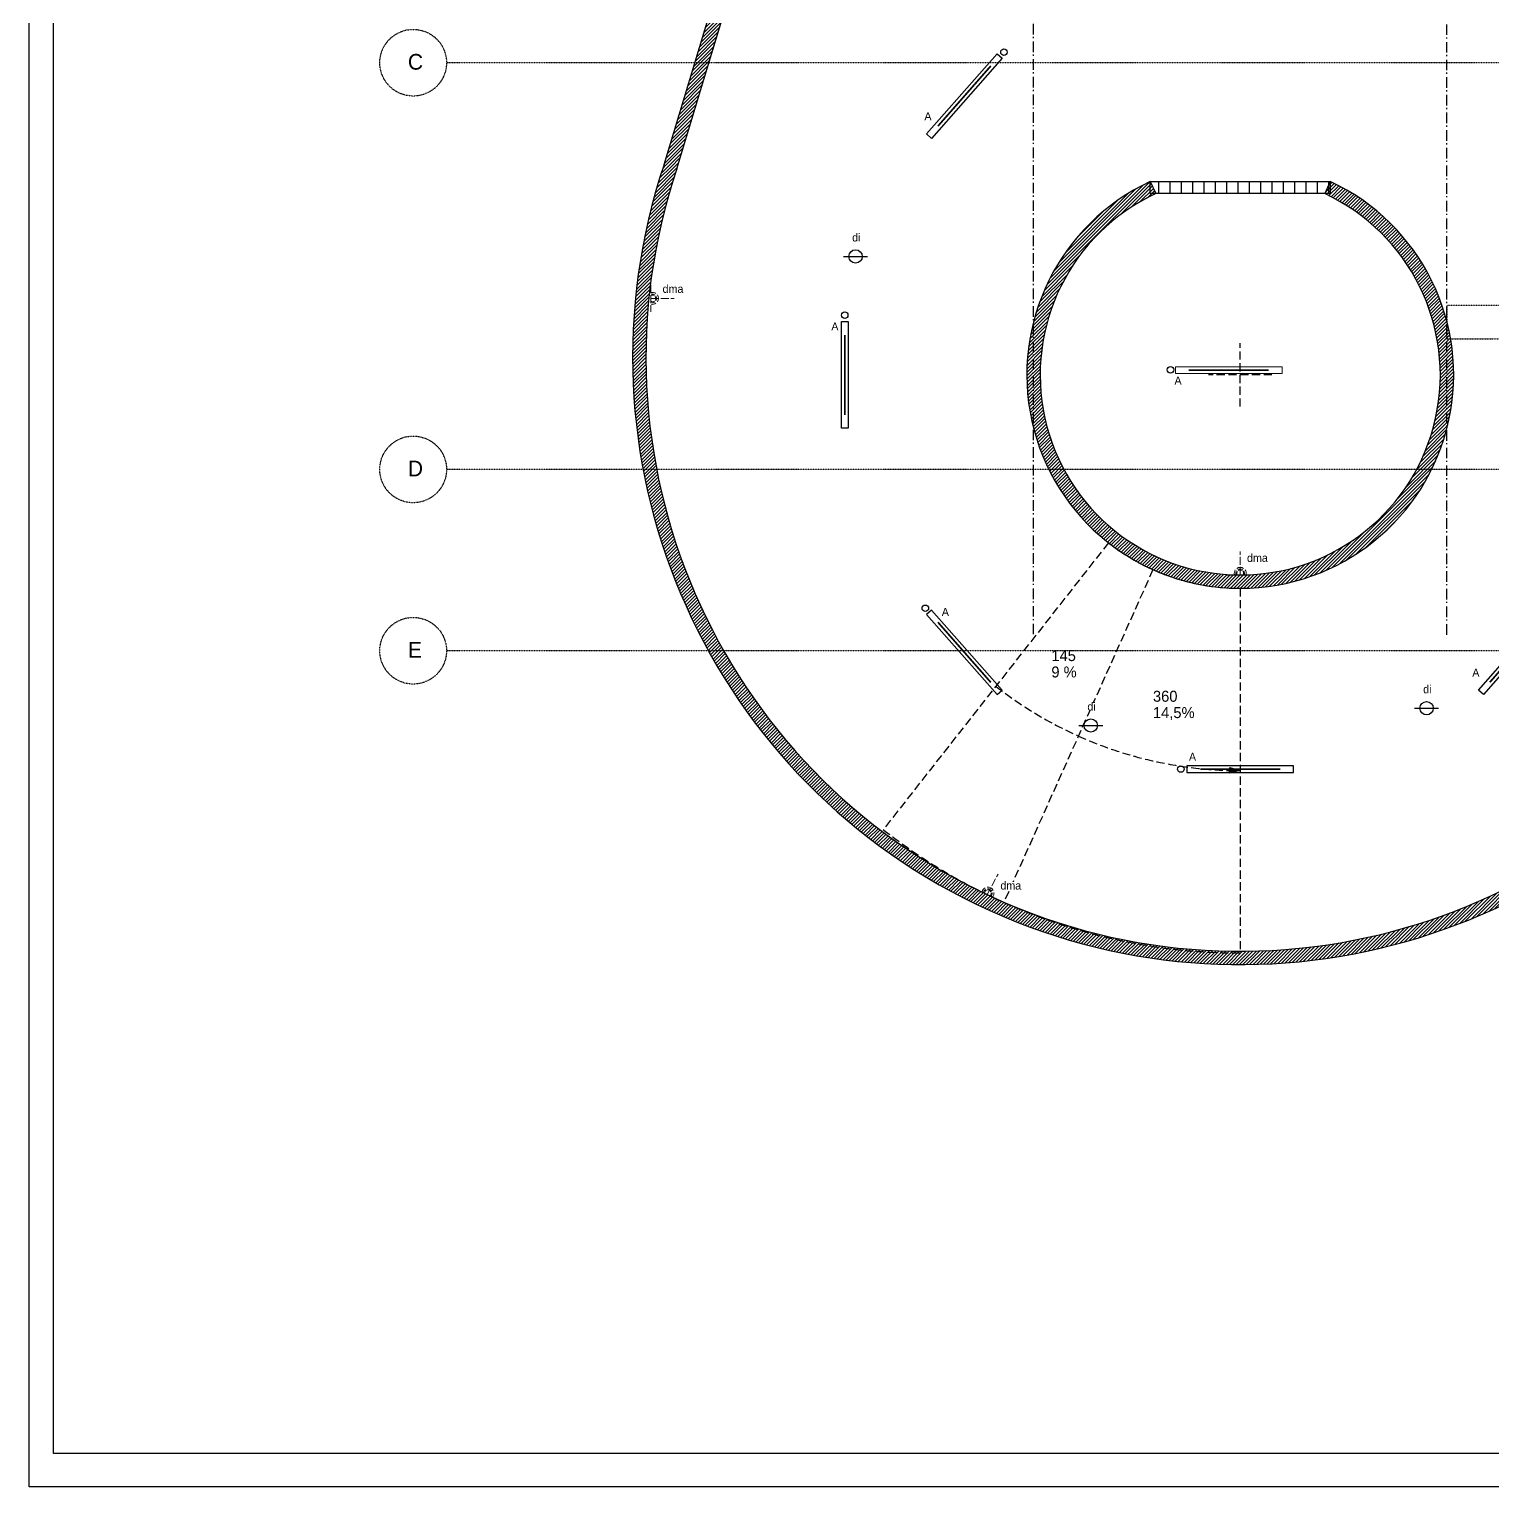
# Model space of a CAD drawing. Header units: centimetres. Extents: x 2191 to 12545, y -680 to 18662.
# Drawn here: x 2335 to 4530, y 2007 to 4194 of the extents above; entities that cross this region are included whole.
import ezdxf

# ---------------------------------------------------------------- set-up
doc = ezdxf.new("R2010")
doc.units = ezdxf.units.CM
for name, pattern in [('ACAD_ISO02W100', [15, 12, -3]), ('Style de ligne -1', [0.41664, 0.20828, -0.20836]), ('Style de ligne -6', [1.0416400000000001, 0.625, -0.20828, 0.06943000000000005, -0.13893]), ('VW-01', [0.41656, 0.20828, -0.20828]), ('VW-02', [0.69435, 0.48607, -0.20828])]:
    doc.linetypes.add(name, pattern=pattern)
for name, color, linetype, lineweight in [('B BATI-structure', 40, 'VW-01', 30), ('prlm-ELEC-CFO', 1, 'Continuous', 25), ('prlm-ELEC-SSI', 6, 'Continuous', 25), ('prlm-ZCARTOUCHE', 181, 'Continuous', 13)]:
    doc.layers.add(name, color=color, linetype=linetype, lineweight=lineweight)
for name, color, linetype in [('B GÈnÈral_Hatch', 252, 'Continuous'), ('B Général', 252, 'Continuous'), ('C ANNOTATIONS-axes horizontaux', 252, 'Style de ligne -1'), ('C ANNOTATIONS-niveaux', 252, 'Continuous')]:
    doc.layers.add(name, color=color, linetype=linetype)
doc.styles.add('Eurostile', font='Eurosti.TTF')
doc.styles.add('prlm-elec-cfo', font='comic.ttf', dxfattribs={"height": 12})
doc.styles.add('prlm-elec-ssi', font='comic.ttf', dxfattribs={"height": 12})
pattern_1 = [(45, (0, 0), (2.425347222222122, -2.645833333333339), [])]

# ---------------------------------------------------------------- blocks, each defined once
blk = doc.blocks.new('A 70.Groupe-14-1')
at = {"layer": 'B GÈnÈral_Hatch', "linetype": 'Continuous'}
blk.add_hatch(color=250, dxfattribs=at).paths.add_polyline_path([(4135.1521327549, 3086.081215874571), (4150.950477728909, 3081.551113350647), (4135.003658381705, 3077.575124731108)])
at = {"layer": 'B Général', "linetype": 'VW-02', "ltscale": 25.4}
for p, q in [((4150.950477728909, 3627.54206842346), (4150.950477728909, 3722.514022807821)), ((4198.43645492109, 3675.028045615641), (4103.46450053673, 3675.028045615641)), ((3953.348241095319, 3423.327119758377), (3615.837074316639, 2993.41359948339)), ((4020.103060931656, 3383.002441400039), (3796.611338036299, 2884.213034522946)), ((4150.950477728909, 3355.028045615639), (4150.950477728909, 2808.07418108566))]:
    blk.add_line(p, q, dxfattribs=at)
at = {"layer": 'B Général', "linetype": 'Continuous', "flags": 128}
blk.add_lwpolyline([(4135.1521327549, 3086.081215874571), (4150.950477728909, 3081.551113350647), (4135.003658381705, 3077.575124731108)], close=True, dxfattribs=at)
at = {"layer": 'B Général', "linetype": 'VW-02', "ltscale": 25.4}
for centre, radius, start, end in [((4150.95047772891, 3675.02804561564), 320.0000000000004, 231.8656906827135, 269.9999999999999), ((4150.95047772891, 3675.028045615639), 593.4769322649912, 231.8656906827134, 245.8643611915908), ((4150.950477728911, 3675.028045615641), 593.4769322649923, 245.8643611915907, 269.9999999999998), ((4150.950477728909, 3675.02804561564), 866.9538645299797, 231.8656906827134, 270)]:
    blk.add_arc(centre, radius, start, end, dxfattribs=at)
at = {"layer": 'B Général', "char_height": 16.47100151909722, "attachment_point": 1, "line_spacing_factor": 0.8941417206159926, "style": 'Eurostile'}
for s, insert in [('145\\P9 %', (3867.777011447483, 3262.332831185949)), ('360\\P14,5%', (4020.055813259548, 3201.351279296875))]:
    blk.add_mtext(s, dxfattribs=dict(at, insert=insert))
blk = doc.blocks.new('xi.lumA')
at = {"layer": 'prlm-ELEC-CFO', "color": 0, "linetype": 'ByBlock', "lineweight": -2, "ltscale": 50}
blk.add_lwpolyline([(-80, -5), (-80, 5), (80, 5), (80, -5)], close=True, dxfattribs=at)
at = {"layer": 'prlm-ELEC-CFO', "color": 0, "linetype": 'ByBlock', "lineweight": 5, "ltscale": 50, "const_width": 2.6}
blk.add_lwpolyline([(-60, 0), (60, 2.449293598294707e-15), (60, 2.449293598294707e-15)], dxfattribs=at)
blk = doc.blocks.new('xi.dma')
at = {"layer": 'prlm-ELEC-CFO', "color": 0, "linetype": 'ACAD_ISO02W100', "lineweight": 5, "flags": 128}
for points in [[(0, 0), (2.14306111918916e-15, 35)], [(-20, 0), (20, 0)]]:
    blk.add_lwpolyline(points, dxfattribs=at)
at = {"layer": 'prlm-ELEC-CFO', "color": 0, "linetype": 'ByBlock', "lineweight": 5}
for radius, start, end in [(9, 145.0000000000026, 191.8029645932288), (6.5, 145.0000000000026, 199.0386751890759), (9, 55.00000000000264, 124.9999999999974), (5, 145.0000000000026, 207.3744600146318), (6.5, 55.00000000000264, 124.9999999999974), (5, 55.00000000000264, 124.9999999999974), (5, 332.6255399853683, 34.99999999999736), (6.5, 340.9613248109241, 34.99999999999736), (9, 348.1970354067711, 34.99999999999736)]:
    blk.add_arc((-1.818989403545856e-12, 2.41194238509479), radius, start, end, dxfattribs=at)
blk = doc.blocks.new('xi.DI')
at = {"layer": 'prlm-ELEC-SSI', "color": 0, "linetype": 'ByBlock', "lineweight": -2, "flags": 128}
blk.add_lwpolyline([(-18.00000000000068, 1.77635683940025e-13), (18.00000000000068, -1.77635683940025e-13)], dxfattribs=at)
at = {"layer": 'prlm-ELEC-SSI', "color": 0, "linetype": 'ByBlock', "lineweight": -2}
blk.add_circle((0, 1.77635683940025e-13), 10.00000000000014, dxfattribs=at)

msp = doc.modelspace()

# ---------------------------------------------------------------- hatches: boundary and pattern name
at = {"layer": 'B GÈnÈral_Hatch', "linetype": 'Continuous'}
h = msp.add_hatch(dxfattribs=at)
h.set_pattern_fill('50_BETON', color=256, style=0, pattern_type=2)
h.set_pattern_definition(pattern_1)
h.paths.add_polyline_path([(3286.945293992689, 3990.542719663706), (3306.00438893604, 3984.473558734587), (3512.642525081936, 4667.418979930468), (3493.629289042443, 4673.639705953015)])
h = msp.add_hatch(dxfattribs=at)
h.set_pattern_fill('50_BETON', color=256, style=0, pattern_type=2)
h.set_pattern_definition(pattern_1)
edge = h.paths.add_edge_path()
edge.add_line((4915.966098371001, 3207.080957072186), (4915.966098370983, 3244.96173415049))
edge.add_line((4915.966098370983, 3244.96173415049), (4915.966098369996, 3244.961734148837))
edge.add_arc((4150.950477728082, 3701.724364157767), 890.9999999993312, 245.3290232851314, 329.16013142438726, ccw=False)
edge.add_line((3779.04100674004, 2892.055082667971), (3779.041006741425, 2892.055082667336))
edge.add_line((3779.041006741425, 2892.055082667336), (3779.041006740039, 2892.055082667972))
edge.add_arc((4150.950477728081, 3701.724364157769), 890.9999999993319, 161.4979151460762, 245.3290232851314, ccw=False)
edge.add_line((3306.004388935419, 3984.473558732735), (3306.004388936052, 3984.473558734628))
edge.add_line((3306.004388936052, 3984.473558734628), (3286.945293993245, 3990.542719665368))
edge.add_arc((4150.950477724994, 3701.724364156483), 910.9999999968106, 161.5163264275236, 244.3152232521128)
edge.add_arc((4150.950477730103, 3701.724364153901), 910.9999999966991, 244.3152232517529, 327.1141200763548)
h = msp.add_hatch(dxfattribs=at)
h.set_pattern_fill('50_BETON', color=256, style=0, pattern_type=2)
h.set_pattern_definition(pattern_1)
edge = h.paths.add_edge_path()
edge.add_arc((4150.950477728909, 3675.028045615641), 299.9999999999989, 114.966380041291, 192.4831900206457)
edge.add_arc((4150.950477728423, 3675.028045615034), 299.9999999993923, 192.4831900205526, 270.0000000000929)
edge.add_arc((4150.950477729397, 3675.028045615034), 299.9999999993925, 269.9999999999069, 347.5168099794474)
edge.add_arc((4150.95047772891, 3675.028045615641), 299.9999999999986, 347.5168099793545, 425.0336199587092)
edge.add_line((4277.576393727566, 3946.994729967788), (4286.018121460811, 3965.125842257931))
edge.add_arc((4150.95047772891, 3675.02804561564), 319.9999999999985, -12.483190020645623, 65.03361995870898, ccw=False)
edge.add_arc((4150.95047772943, 3675.028045614993), 319.9999999993517, 269.999999999907, 347.5168099794475, ccw=False)
edge.add_arc((4150.950477728391, 3675.028045614994), 319.9999999993531, 192.4831900205526, 270.0000000000929, ccw=False)
edge.add_arc((4150.950477728909, 3675.028045615641), 319.9999999999983, 114.9663800412911, 192.4831900206458, ccw=False)
edge.add_line((4015.882833997009, 3965.125842257931), (4024.324561730254, 3946.994729967788))
h = msp.add_hatch(dxfattribs=at)
h.set_pattern_fill('BARDAGE BOIS-2', color=256, style=0, pattern_type=2)
h.set_pattern_definition([(90, (0, 0), (17, 0), [])])
h.paths.add_polyline_path([(4015.88283399701, 3965.125842257931), (4286.018121460811, 3965.125842257931), (4286.018121460811, 3946.994729967788), (4015.88283399701, 3946.994729967788)])

# ---------------------------------------------------------------- linework, layer by layer
at = {"layer": 'B BATI-structure', "flags": 128}
msp.add_lwpolyline([(4460.948059868098, 3729.370835977215), (5019.961500077129, 3729.370835977215), (5019.961500077129, 3779.370835977215), (4460.948059868098, 3779.370835977215)], close=True, dxfattribs=at)
at = {"layer": 'B Général', "linetype": 'Continuous', "lineweight": 18}
for p, q in [((3286.945293992689, 3990.542719663706), (3493.629289042443, 4673.639705953015)), ((3306.00438893604, 3984.473558734587), (3512.642525081936, 4667.418979930468))]:
    msp.add_line(p, q, dxfattribs=at)
at = {"layer": 'B Général', "linetype": 'Continuous'}
for p, q in [((3286.945293992689, 3990.542719663706), (3493.629289042443, 4673.639705953015)), ((3306.00438893604, 3984.473558734587), (3512.642525081935, 4667.418979930468)), ((4015.88283399701, 3965.125842257931), (4024.324561730254, 3946.994729967788)), ((4286.01812146081, 3965.125842257931), (4277.576393727566, 3946.994729967788))]:
    msp.add_line(p, q, dxfattribs=at)
at = {"layer": 'B Général', "linetype": 'Continuous', "flags": 128}
msp.add_lwpolyline([(4015.88283399701, 3965.125842257931), (4286.018121460811, 3965.125842257931), (4286.018121460811, 3946.994729967788), (4015.88283399701, 3946.994729967788)], close=True, dxfattribs=at)
at = {"layer": 'B Général', "linetype": 'Continuous', "lineweight": 18}
for centre, radius, start, end in [((4150.950477728909, 3701.724364158139), 911.0000000000003, 161.5163264277004, 327.1141200761707), ((4150.95047772891, 3701.724364158139), 891.0000000000011, 161.4979151459873, 329.160131424335), ((4150.950477728909, 3675.028045615641), 319.9999999999992, 114.9663800412912, 65.03361995870884), ((4150.950477728909, 3675.028045615641), 299.9999999999989, 114.966380041291, 65.03361995870898)]:
    msp.add_arc(centre, radius, start, end, dxfattribs=at)
at = {"layer": 'B Général', "linetype": 'Continuous'}
for centre, radius, start, end in [((4150.950477728909, 3701.724364158139), 911.0000000000002, 161.5163264277803, 327.1141200761704), ((4150.95047772891, 3701.724364158139), 891.0000000000011, 161.4979151459873, 329.160131424335), ((4150.950477728909, 3675.028045615641), 319.9999999999989, 114.9663800412911, 65.03361995870895), ((4150.950477728909, 3675.028045615641), 299.9999999999989, 114.966380041291, 65.03361995870898)]:
    msp.add_arc(centre, radius, start, end, dxfattribs=at)
at = {"layer": 'C ANNOTATIONS-axes horizontaux', "linetype": 'Style de ligne -6', "ltscale": 25.4}
for p, q in [((3840.95060026935, 3286.06453898069), (3840.95060026935, 5821.06453898069)), ((4460.9480598681, 3285.429694572134), (4460.9480598681, 5820.429694572134))]:
    msp.add_line(p, q, dxfattribs=at)
at = {"layer": 'C ANNOTATIONS-axes horizontaux'}
for p, q in [((12370.81265411934, 4143.38890472093), (2960.812654119341, 4143.38890472093)), ((12370.81265411934, 4143.388904720988), (2960.812654119339, 4143.388904720988)), ((12370.81265411934, 3533.388904382516), (2960.812654119337, 3533.388904382516)), ((12370.81265411933, 3533.388904382574), (2960.812654119335, 3533.388904382574)), ((12370.81265411934, 3261.388904887642), (2960.812654119337, 3261.388904887642)), ((12370.81265411933, 3261.3889048877), (2960.812654119335, 3261.3889048877))]:
    msp.add_line(p, q, dxfattribs=at)
for centre in [(2910.812654119341, 4143.38890472093), (2910.812654119339, 4143.388904720988), (2910.812654119337, 3533.388904382516), (2910.812654119335, 3533.388904382574), (2910.812654119337, 3261.388904887642), (2910.812654119335, 3261.3889048877)]:
    msp.add_circle(centre, 50, dxfattribs=at)
at = {"layer": 'C ANNOTATIONS-niveaux', "linetype": 'Style de ligne -6', "ltscale": 25.4}
for p, q in [((3840.950600269348, 3286.064538980749), (3840.950600269348, 5821.064538980749)), ((4460.948059868098, 3285.429694572193), (4460.948059868098, 5820.429694572193))]:
    msp.add_line(p, q, dxfattribs=at)
at = {"layer": 'prlm-ELEC-CFO', "ltscale": 25}
for centre in [(3796.691143960794, 4159.346161574373), (3678.757565560722, 3325.073256226104)]:
    msp.add_circle(centre, 4.906566773639497, dxfattribs=at)

# ---------------------------------------------------------------- block references
at = {"layer": 'B Général'}
msp.add_blockref('A 70.Groupe-14-1', (0, 0), dxfattribs=at)
at = {"layer": 'prlm-ELEC-CFO'}
for name, p, rotation in [('xi.lumA', (3737.263049171491, 4093.373561326249), 48.70615911659544), ('xi.dma', (3267.140183228296, 3789.918753499077), 270), ('xi.lumA', (3558.165165837199, 3675.028045615641), 90), ('xi.lumA', (4564.637906286327, 3259.07516698925), 228.7061591165955), ('xi.dma', (3771.460749469553, 2895.58011767018), 331.8770205362246)]:
    msp.add_blockref(name, p, dxfattribs=dict(at, rotation=rotation))
at = {"layer": 'prlm-ELEC-CFO', "lineweight": 20}
msp.add_blockref('xi.lumA', (4133.738480110551, 3682.2251397777), dxfattribs=at)
at = {"layer": 'prlm-ELEC-CFO', "xscale": -1}
for p, rotation in [((3737.263049171491, 3259.07516698925), 131.2938408834045), ((4150.950477728909, 3083.943750434867), 180)]:
    msp.add_blockref('xi.lumA', p, dxfattribs=dict(at, rotation=rotation))
at = {"layer": 'prlm-ELEC-SSI', "rotation": 0.001060557933219683}
for p in [(3574.146785005079, 3852.801396263348), (4430.381341365361, 3175.186648872928), (3926.809997543455, 3149.257985120078)]:
    msp.add_blockref('xi.DI', p, dxfattribs=at)

# ---------------------------------------------------------------- texts
at = {"layer": 'C ANNOTATIONS-axes horizontaux', "char_height": 23.53000217013889, "attachment_point": 1, "line_spacing_factor": 0.8941417206159925, "style": 'Eurostile'}
for s, insert in [('C', (2902.894102144513, 4156.511962446623)), ('C', (2902.894102144512, 4156.511962446682)), ('D', (2902.894102144513, 3546.51196210821)), ('D', (2902.894102144511, 3546.511962108269)), ('E', (2902.894102144513, 3274.511962613336)), ('E', (2902.894102144511, 3274.511962613395))]:
    msp.add_mtext(s, dxfattribs=dict(at, insert=insert))

# ---------------------------------------------------------------- next in the draw order: texts
at = {"layer": 'prlm-ELEC-CFO', "lineweight": 20, "char_height": 12, "attachment_point": 2, "line_spacing_factor": 0.8, "style": 'prlm-elec-cfo', "bg_fill": 3, "box_fill_scale": 0.95, "bg_fill_color": 256, "bg_fill_transparency": 0}
for s, insert in [('A', (3682.711352034183, 4069.090486156467)), ('dma', (3300.415315073769, 3810.19320558849)), ('A', (3543.157933437529, 3753.787762467669)), ('A', (4057.679341873239, 3672.621563325913)), ('dma', (4176.694385652574, 3406.643185072563)), ('A', (3708.795329164393, 3325.608597346873)), ('A', (4504.236235390781, 3234.524489750031)), ('A', (4079.409234971259, 3108.308855370044)), ('dma', (3806.893315887368, 2915.211659632196))]:
    msp.add_mtext(s, dxfattribs=dict(at, insert=insert))
at = {"layer": 'prlm-ELEC-SSI', "lineweight": 20, "char_height": 11.99999999999999, "attachment_point": 2, "rotation": 0.0010605579331910578, "line_spacing_factor": 0.8, "style": 'prlm-elec-ssi', "bg_fill": 3, "box_fill_scale": 0.95, "bg_fill_color": 256, "bg_fill_transparency": 0}
for insert in [(3575.296033483695, 3887.245010316361), (4431.530589843976, 3209.63026292594), (3927.959246022071, 3183.70159917309)]:
    msp.add_mtext('di', dxfattribs=dict(at, insert=insert))

# ---------------------------------------------------------------- next in the draw order: linework, layer by layer
at = {"layer": 'prlm-ELEC-CFO', "ltscale": 25}
for centre in [(3557.84428737314, 3764.859565523948), (4046.268734373079, 3682.614881729525), (4061.971475940125, 3083.970283768373)]:
    msp.add_circle(centre, 4.906566773639497, dxfattribs=at)
at = {"layer": 'prlm-ZCARTOUCHE', "lineweight": 25}
for points in [[(2335.19646075058, 6211.654849234139), (12545.14387738494, 6211.654849234139), (12545.14387738494, 2007.430676025324), (2335.19646075058, 2007.430676025324)], [(2371.672698297785, 6172.97496663349), (12504.15297158078, 6172.97496663349), (12504.15297158078, 2057.166224691013), (2371.672698297785, 2057.166224691013)]]:
    msp.add_lwpolyline(points, close=True, dxfattribs=at)

# ---------------------------------------------------------------- next in the draw order: block references
at = {"layer": 'prlm-ELEC-CFO', "rotation": 0.5016962804845896}
msp.add_blockref('xi.dma', (4150.950477728909, 3375.028045615642), dxfattribs=at)

doc.saveas('drawing.dxf')
